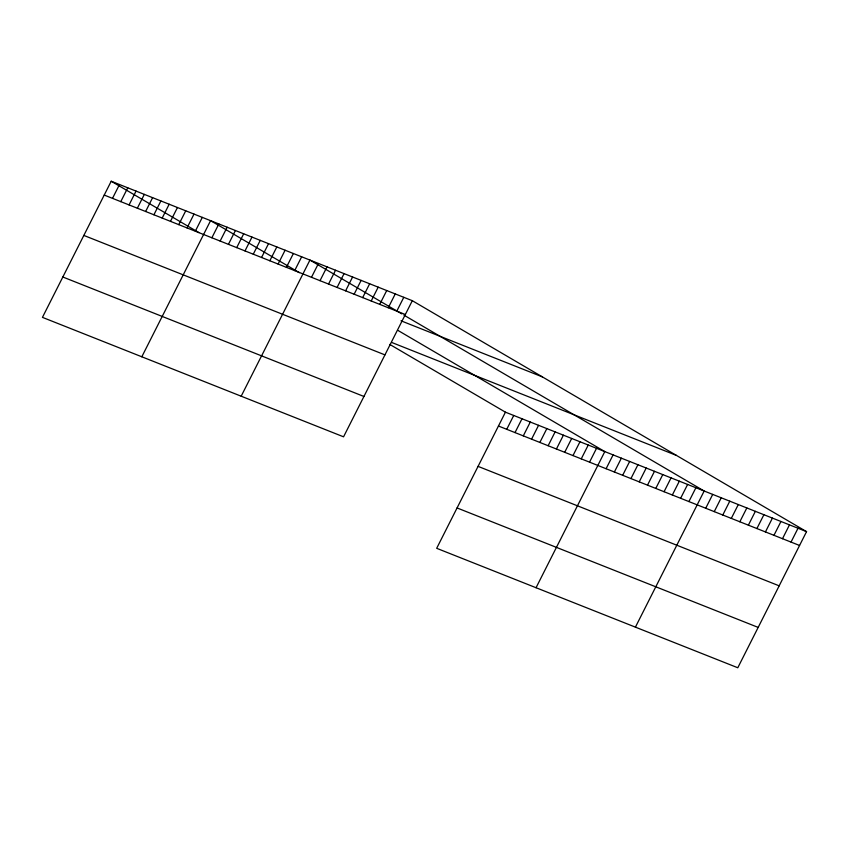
<?xml version="1.0" encoding="UTF-8"?>
<svg xmlns="http://www.w3.org/2000/svg" width="849" height="849" viewBox="0 0 849 849"><rect width="100%" height="100%" fill="white"/><g stroke="black" fill="none" stroke-linecap="round" stroke-linejoin="round"><path stroke-width="1.27" d="M412.317 300.695L111.208 181.24L42.45 317.367L343.558 436.821L412.317 300.695L806.55 531.633L737.792 667.76L436.683 548.305L505.442 412.179L806.55 531.633M112.503 198.358L119.497 184.52M120.781 201.638L127.775 187.809M129.069 204.927L136.052 191.089M137.347 208.207L144.33 194.379M145.625 211.497L152.618 197.658M153.902 214.786L160.896 200.948M162.191 218.066L169.174 204.238M170.469 221.356L177.452 207.517M178.746 224.635L185.74 210.807M187.024 227.925L194.018 214.086M195.312 231.204L202.295 217.376M141.815 356.782L210.573 220.655L299.368 272.678M211.868 237.773L218.862 223.945M220.146 241.063L227.139 227.224M228.434 244.342L235.417 230.514M236.712 247.632L243.695 233.793M244.99 250.922L251.983 237.083M253.267 254.201L260.261 240.363M261.556 257.491L268.539 243.652M269.833 260.77L276.816 246.942M278.111 264.06L285.105 250.222M286.389 267.339L293.383 253.511M294.677 270.629L301.66 256.791M241.18 396.207L309.938 260.081L401.832 313.907M311.487 277.294L318.471 263.466M320.02 280.679L327.003 266.851M328.542 284.065L335.535 270.237M337.074 287.45L344.068 273.611M345.607 290.836L352.6 276.997M354.139 294.221L361.133 280.382M362.672 297.606L369.655 283.768M371.204 300.992L378.187 287.153M379.736 304.377L386.719 290.538M388.269 307.762L395.252 293.924M396.801 311.137L403.784 297.309M506.736 429.297L513.73 415.469M515.014 432.587L522.008 418.748M523.302 435.866L530.285 422.038M531.58 439.156L538.563 425.317M539.858 442.446L546.852 428.607M548.136 445.725L555.129 431.886M556.424 449.015L563.407 435.176M564.702 452.294L571.685 438.466M572.979 455.584L579.973 441.745M581.257 458.863L588.251 445.035M589.546 462.153L596.529 448.314M536.048 587.731L604.806 451.604L398.117 330.516M606.101 468.722L613.095 454.884M614.379 472.002L621.372 458.173M622.667 475.291L629.65 461.453M630.945 478.571L637.928 464.743M639.223 481.861L646.216 468.022M647.5 485.15L654.494 471.312M655.789 488.43L662.772 474.602M664.067 491.72L671.05 477.881M672.344 494.999L679.338 481.171M680.622 498.289L687.616 484.45M688.91 501.568L695.893 487.74M635.413 627.146L704.171 491.019L403.901 315.117M705.721 508.243L712.704 494.405M714.253 511.629L721.236 497.79M722.786 515.014L729.769 501.175M731.307 518.399L738.301 504.561M739.84 521.774L746.833 507.946M748.372 525.16L755.366 511.331M756.905 528.545L763.898 514.717M765.437 531.93L772.42 518.102M773.97 535.316L780.953 521.488M782.502 538.701L789.485 524.862M791.035 542.087L798.018 528.248M104.225 195.068L405.323 314.523M401.004 320.805L542.415 376.903M391.909 342.54L676.451 455.425M83.839 235.428L384.947 354.882M498.459 426.018L799.567 545.472M62.837 277.007L363.934 396.462M478.072 466.377L779.18 585.831M457.07 507.946L758.178 627.411M111.208 181.24L198.974 232.647M389.808 344.439L505.442 412.179"/></g></svg>
